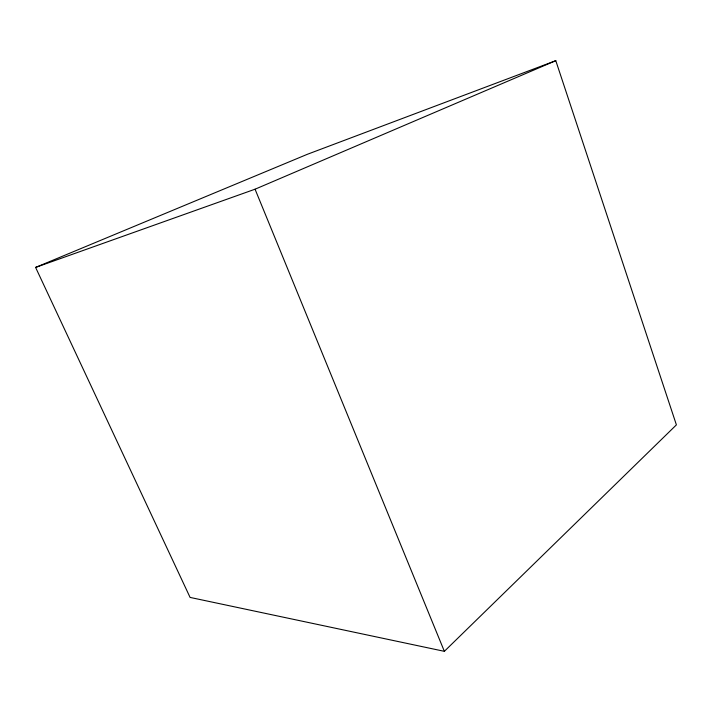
<?xml version="1.0" encoding="UTF-8"?>
<svg xmlns="http://www.w3.org/2000/svg" width="712" height="712" viewBox="0 0 712 712"><rect width="100%" height="100%" fill="white"/><g stroke="black" fill="none" stroke-linecap="round" stroke-linejoin="round"><path stroke-width="1.07" d="M444.359 651.329L676.4 424.877L555.787 60.671L307.326 154.308L35.6 267.418L190.086 597.421L444.359 651.329L255.056 189.205L35.6 267.418M255.056 189.205L555.787 60.671"/></g></svg>
